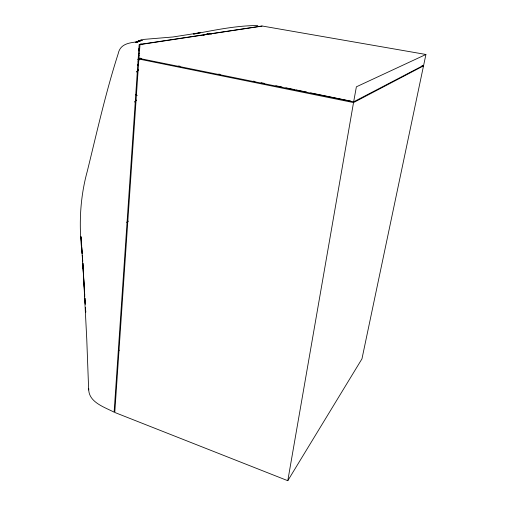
<?xml version="1.0" encoding="UTF-8"?>
<svg xmlns="http://www.w3.org/2000/svg" width="506" height="506" viewBox="0 0 506 506"><rect width="100%" height="100%" fill="white"/><g stroke="black" fill="none" stroke-linecap="round" stroke-linejoin="round"><path stroke-width="0.76" d="M262.026 26.002L139.156 44.522L114.109 412.175C104.293 407.033 88.107 402.131 88.727 388.418M141.503 58.468L138.878 59.031L114.78 412.466L287.787 480.7L361.961 358.862L423.522 65.85L421.972 65.571M138.922 58.342L140.004 44.591L262.456 26.059L425.925 54.477L356.376 86.817L353.656 101.826L138.922 58.342L140.232 58.07M287.787 480.7L353.523 102.573L423.522 65.85M425.919 54.528L423.642 65.299L353.656 101.826M137.373 65.122L137.613 64.509L137.36 65.11M138.72 50.815L139.333 48.633L138.568 48.956M138.903 60.277L138.151 61.321M138.321 64.951L137.999 65.502L138.34 64.958M138.347 69.259L137.025 71.359M134.735 101.946L136.152 100.169M138.372 56.33L139.144 55.559M118.233 351.044L119.264 350.158M138.366 54.167L139.144 53.541M136.981 42.2L142.275 40.259L135.374 42.333M136.095 42.15L143.369 39.436L172.856 36.989L200.401 32.681L193.488 34.066C214.683 30.177 236.175 25.547 257.775 25.534M204.513 34.863L207.795 33.731M203.311 35.173L204.626 34.743M206.809 34.13L208.263 33.719M136.025 42.188L139.289 41.486C130.668 42.833 120.352 42.94 118.17 53.762C105.868 92.01 97.095 131.339 87.513 170.345L87.38 170.92C79.878 197.947 78.683 226.03 82.206 253.765M137.657 59.272L138.96 59.778M178.548 65.957L180.092 66.273M218.681 74.078L220.224 74.388M138.878 59.031L353.523 102.573M253.424 81.143L254.967 81.46M261.153 82.731L264.246 83.364M275.833 85.748L282.019 87.019M285.884 87.816L294.384 89.562M295.928 89.878L306.75 92.105M310.614 92.895L350.803 101.156M209.977 33.548L211.318 34.187M135.69 94.489L136.873 95.103M135.95 95.046L137.164 95.678M140.845 43.908L141.806 44.629M140.953 43.971L142.009 44.749M82.75 261.507L82.314 255.315L82.712 260.723M81.706 245.992L81.068 236.694L84.774 296.636M81.814 247.548L82.238 253.746M84.875 298.192L85.261 304.416M85.457 307.528L85.742 312.196L85.527 308.28M84.268 287.206L83.06 266.915L86.76 339.115L88.67 389.955M84.363 288.768L84.736 295.011M84.919 298.129L85.248 303.594M138.461 69.316A20.721 9.355 -64.9 0 1 136.791 71.922M138.549 69.379A20.721 9.355 -64.9 0 1 136.886 71.985M128.404 221.141A91.112 35.717 -62 0 1 126.589 222.343M134.912 101.959A88.702 34.313 -61.2 0 1 136.424 100.15M139.131 40.777L137.733 41.359L141.402 39.923L139.131 40.777M83.237 268.477L82.857 263.057L83.243 268.471"/></g></svg>
